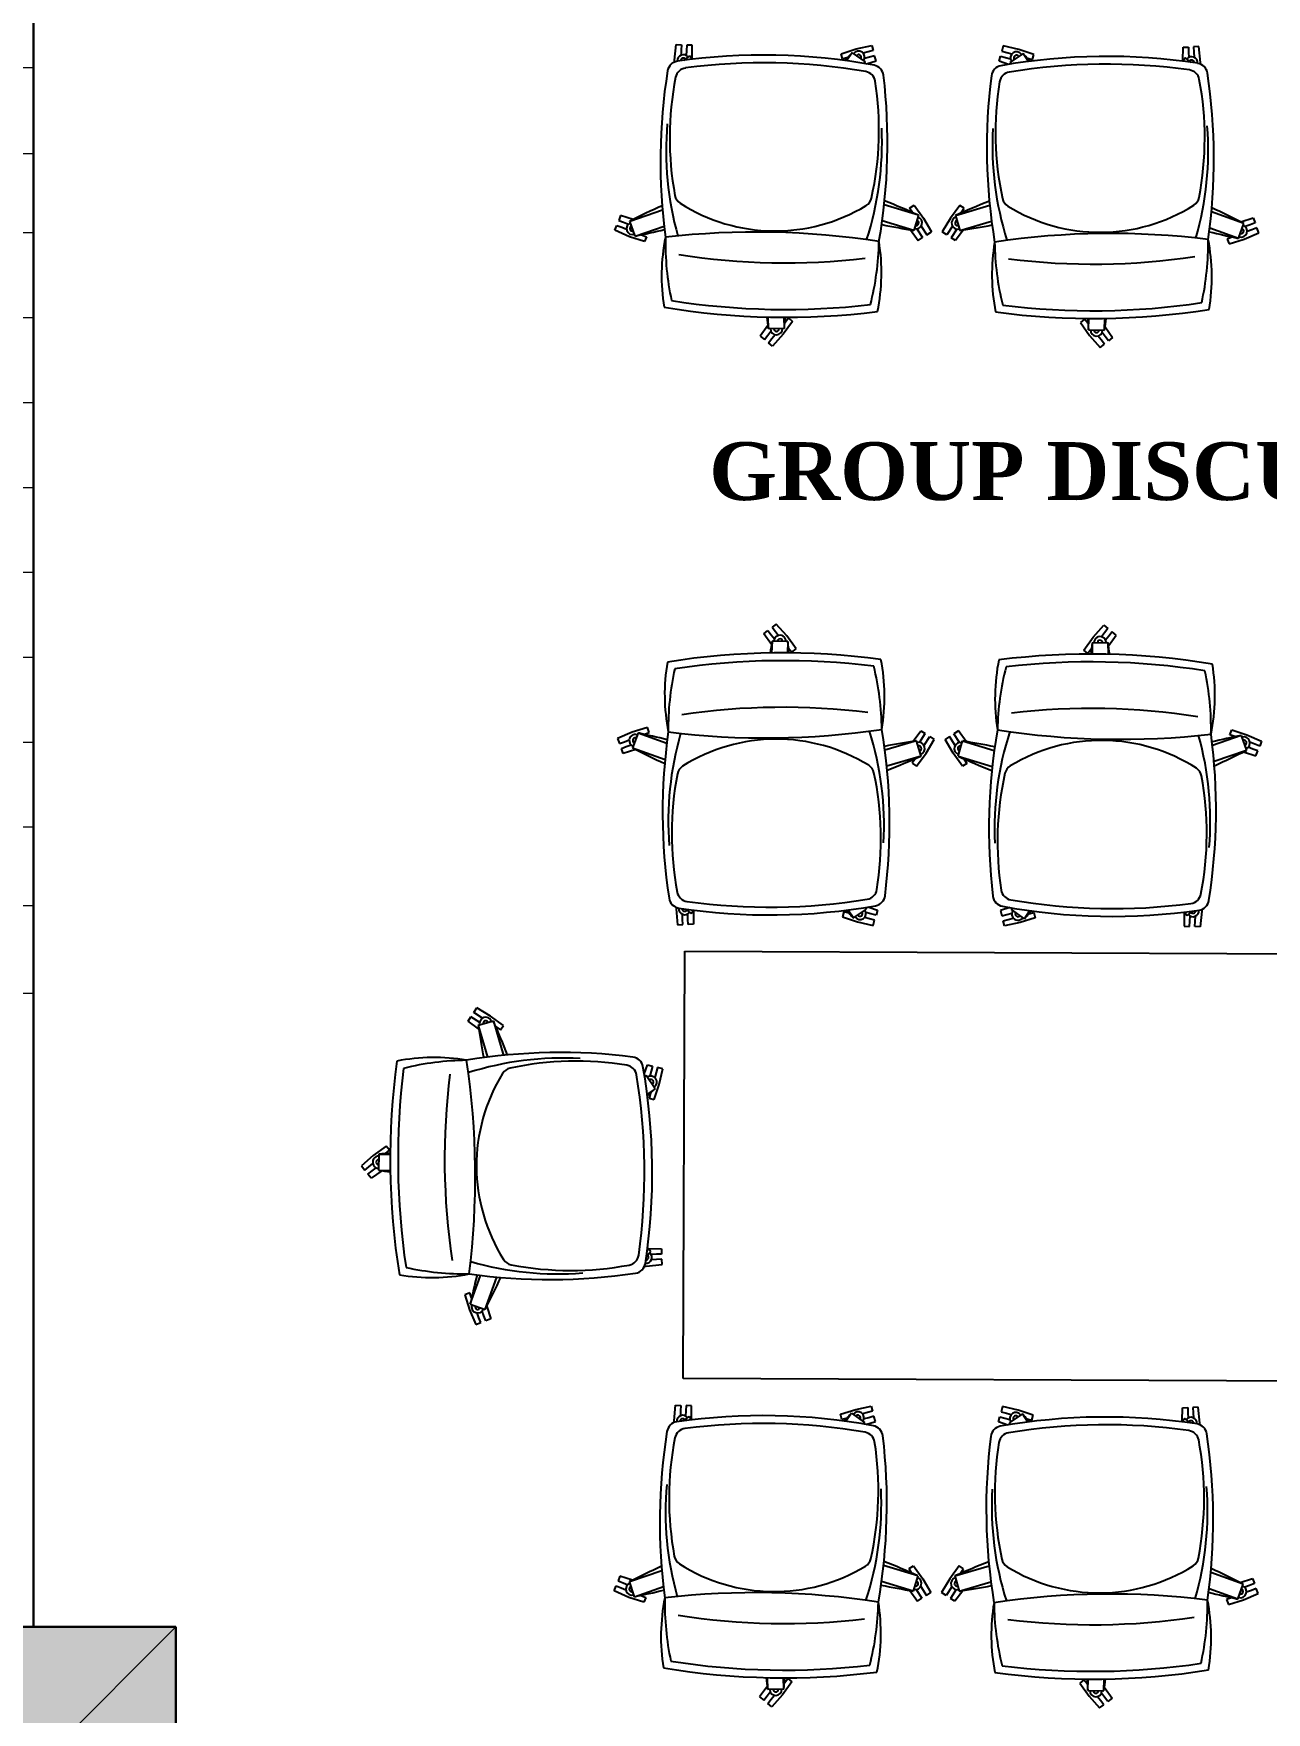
# Model space of a CAD drawing. Header units: inches. Extents: x 327481 to 195042051, y -335014 to 44773228.
# Drawn here: x 381144.9 to 381272.8, y -317177.1 to -317003 of the extents above; entities that cross this region are included whole.
import ezdxf

# ---------------------------------------------------------------- set-up
doc = ezdxf.new("R2010")
doc.units = ezdxf.units.IN
doc.header["$MEASUREMENT"] = 0
doc.layers.add('cad-block.com', color=250, linetype='Continuous')
doc.layers.add('center', color=146, linetype='Continuous')
for name, color, linetype, lineweight in [('column 1', 146, 'Continuous', 30), ('furniture', 251, 'Continuous', 13), ('GLASS', 140, 'Continuous', 5), ('TEXT', 7, 'Continuous', 0)]:
    doc.layers.add(name, color=color, linetype=linetype, lineweight=lineweight)
doc.styles.get("Standard").update_dxf_attribs({"font": 'times.ttf', "height": 12})

# ---------------------------------------------------------------- blocks, each defined once
blk = doc.blocks.new('COLUMN1')
at = {"layer": 'column 1'}
h = blk.add_hatch(color=256, dxfattribs=at)
h.paths.add_polyline_path([(1, 1), (0, 1), (0.5, 0.5)])
h.paths.add_polyline_path([(1, 1), (0.5, 0.5), (1, 0)])
h.paths.add_polyline_path([(0.5, 0.5), (0, 0), (1, 0)])
h.paths.add_polyline_path([(0.5, 0.5), (0, 1), (0, 0)])
at = {"layer": 'column 1', "lineweight": 0, "ltscale": 0.3}
for p, q in [((0, 1), (1, 0)), ((0, 0), (1, 1))]:
    blk.add_line(p, q, dxfattribs=at)
at = {"layer": 'column 1', "ltscale": 0.3}
for p, q in [((1, 1), (0, 1)), ((0, 1), (0, 0)), ((1, 0), (1, 1)), ((0, 0), (1, 0))]:
    blk.add_line(p, q, dxfattribs=at)
blk = doc.blocks.new('furn031')
at = {"color": 0}
for p, q in [((507.8, 822.9), (518.4, 831.4)), ((527.4, 795.5), (507.8, 822.9)), ((518.4, 831.4), (526.9, 820.8)), ((539.8, 848.4), (529.1, 839.9)), ((529.1, 839.9), (537.6, 829.3)), ((537.6, 829.3), (545.8, 818.9)), ((566.9, 817.7), (539.8, 848.4)), ((526.9, 820.8), (535.1, 810.4)), ((528.8, 804.2), (528, 773.9)), ((569.7, 803.1), (528.8, 804.2)), ((590.8, 784.3), (566.9, 817.7)), ((569.7, 803.1), (568.9, 774.1)), ((571.3, 786.9), (571.6, 786.5)), ((571.6, 786.5), (580.1, 775.8)), ((580.1, 775.8), (590.8, 784.3)), ((169, 569.9), (131.4, 553.6)), ((208.1, 582.3), (169, 569.9)), ((183.8, 568.1), (170, 529.5)), ((183.8, 568.1), (257.8, 541.7)), ((199.7, 564.6), (200.1, 564.7)), ((200.1, 564.7), (212.9, 569.5)), ((212.9, 569.5), (208.1, 582.3)), ((892.3, 546.5), (912.3, 573.7)), ((908.8, 543.8), (923.6, 566.2)), ((131.4, 553.6), (136.2, 540.8)), ((136.2, 540.8), (148.9, 545.6)), ((140.9, 528), (153.7, 532.8)), ((145.7, 515.3), (140.9, 528)), ((177.9, 525.5), (145.7, 515.3)), ((148.9, 545.6), (161.3, 550.2)), ((153.7, 532.8), (166.1, 537.4)), ((170, 529.5), (253.4, 499.8)), ((901, 547.9), (819.5, 523.9)), ((912.5, 508.6), (901, 547.9)), ((920.2, 536.3), (935, 558.6)), ((925.5, 515.8), (946.4, 551.1)), ((935, 558.6), (946.4, 551.1)), ((912.5, 508.6), (824.2, 482.6)), ((897.4, 501.7), (889.8, 490.3)), ((889.8, 490.3), (901.2, 482.8)), ((897.6, 502.1), (897.4, 501.7)), ((901.2, 482.8), (925.5, 515.8)), ((-570.9, 159.7), (-554.3, 197.2)), ((-554.3, 197.2), (-541.6, 192.4)), ((-546.5, 179.6), (-551.2, 167.3)), ((-541.6, 192.4), (-546.5, 179.6)), ((-533.7, 174.7), (-538.4, 162.4)), ((-528.8, 187.5), (-533.7, 174.7)), ((-516.1, 182.6), (-528.8, 187.5)), ((-526.6, 150.5), (-516.1, 182.6)), ((1601.5, 174.2), (1614.3, 179)), ((1611.7, 142), (1601.5, 174.2)), ((1614.3, 179), (1619, 166.2)), ((1639.8, 188.5), (1627.1, 183.7)), ((1627.1, 183.7), (1631.8, 171)), ((1656.1, 150.9), (1639.8, 188.5)), ((-583.6, 120.8), (-570.9, 159.7)), ((-569.2, 145), (-530.5, 158.4)), ((-569.2, 145), (-543.4, 70.7)), ((-530.5, 158.4), (-501.5, 74.8)), ((1615.7, 149.9), (1586, 66.5)), ((1654.3, 136.1), (1615.7, 149.9)), ((1619, 166.2), (1623.7, 153.8)), ((1654.3, 136.1), (1627.9, 62.1)), ((1631.8, 171), (1636.4, 158.6)), ((1668.5, 111.8), (1656.1, 150.9)), ((-570.9, 115.9), (-583.6, 120.8)), ((-566, 128.6), (-570.9, 115.9)), ((-565.8, 129), (-566, 128.6)), ((281.8, 119.2), (281.7, 114.9)), ((281.8, 119.2), (281.7, 114.9)), ((281.7, 114.9), (285.6, 74.1)), ((281.7, 114.9), (285.6, 74.1)), ((298.6, 88.3), (298, 101.5)), ((298.6, 88.3), (298, 101.5)), ((299.2, 74.7), (298.6, 88.3)), ((299.2, 74.7), (298.6, 88.3)), ((305.7, 114.7), (320.4, 103.4)), ((305.7, 114.7), (320.4, 103.4)), ((312.2, 88.9), (311.7, 102.1)), ((312.2, 88.9), (311.7, 102.1)), ((312.8, 75.3), (312.2, 88.9)), ((312.8, 75.3), (312.2, 88.9)), ((320.4, 103.4), (327, 111.9)), ((320.4, 103.4), (327, 111.9)), ((326.7, 109.6), (326.5, 75.9)), ((326.7, 109.6), (326.5, 75.9)), ((714, 107.6), (710.4, 94.4)), ((710.4, 94.4), (749.3, 81.5)), ((727.2, 103.9), (714, 107.6)), ((738.4, 91.6), (724.2, 112.4)), ((727.6, 103.8), (727.2, 103.9)), ((738.4, 91.6), (772.2, 114.8)), ((779.8, 89.3), (767.1, 92.8)), ((772.2, 114.8), (769.3, 119)), ((783.4, 102.5), (770.7, 106)), ((775.9, 120), (800.2, 112)), ((792.9, 85.7), (779.8, 89.3)), ((796.6, 98.8), (783.4, 102.5)), ((800.2, 112), (796.6, 98.8)), ((1650.8, 120.2), (1651, 119.8)), ((1651, 119.8), (1655.7, 107)), ((1655.7, 107), (1668.5, 111.8)), ((-121.1, 43.4), (-116.8, 43.4)), ((-121.1, 43.4), (-116.8, 43.4)), ((-116.8, 43.4), (-76, 39.3)), ((-116.8, 43.4), (-76, 39.3)), ((285.6, 74.1), (299.2, 74.7)), ((285.6, 74.1), (299.2, 74.7)), ((326.5, 75.9), (312.8, 75.3)), ((326.5, 75.9), (312.8, 75.3)), ((749.3, 81.5), (789.3, 72.5)), ((789.3, 72.5), (792.9, 85.7)), ((-116.9, 19.4), (-105.6, 4.6)), ((-116.9, 19.4), (-105.6, 4.6)), ((-105.6, 4.6), (-114.2, -1.9)), ((-105.6, 4.6), (-114.2, -1.9)), ((-91.1, 12.7), (-104.2, 13.4)), ((-91.1, 12.7), (-104.2, 13.4)), ((-90.4, 26.3), (-103.5, 27)), ((-90.4, 26.3), (-103.5, 27)), ((-77.4, 12), (-91.1, 12.7)), ((-77.4, 12), (-91.1, 12.7)), ((-76.7, 25.6), (-90.4, 26.3)), ((-76.7, 25.6), (-90.4, 26.3)), ((-78.1, -1.6), (-77.4, 12)), ((-78.1, -1.6), (-77.4, 12)), ((-76, 39.3), (-76.7, 25.6)), ((-76, 39.3), (-76.7, 25.6)), ((1201.1, 38.2), (1160.3, 34.3)), ((1201.1, 38.2), (1160.3, 34.3)), ((1160.3, 34.3), (1160.9, 20.7)), ((1160.3, 34.3), (1160.9, 20.7)), ((1160.9, 20.7), (1174.5, 21.3)), ((1160.9, 20.7), (1174.5, 21.3)), ((1161.5, 7.1), (1175.1, 7.7)), ((1161.5, 7.1), (1175.1, 7.7)), ((1162.1, -6.6), (1161.5, 7.1)), ((1162.1, -6.6), (1161.5, 7.1)), ((1174.5, 21.3), (1187.7, 21.9)), ((1174.5, 21.3), (1187.7, 21.9)), ((1175.1, 7.7), (1188.3, 8.2)), ((1175.1, 7.7), (1188.3, 8.2)), ((1201, 14.2), (1189.6, -0.5)), ((1201, 14.2), (1189.6, -0.5)), ((1205.4, 38.1), (1201.1, 38.2)), ((1205.4, 38.1), (1201.1, 38.2)), ((-111.9, -1.6), (-78.1, -1.6)), ((-111.9, -1.6), (-78.1, -1.6)), ((1195.8, -6.8), (1162.1, -6.6)), ((1195.8, -6.8), (1162.1, -6.6)), ((1189.6, -0.5), (1198.1, -7.1)), ((1189.6, -0.5), (1198.1, -7.1)), ((-852.4, -208.8), (-843.8, -198.2)), ((-821.8, -236.2), (-852.4, -208.8)), ((-843.8, -198.2), (-833.2, -206.8)), ((-826.7, -177), (-835.2, -187.6)), ((-835.2, -187.6), (-824.6, -196.2)), ((-833.2, -206.8), (-823, -215.1)), ((-799.4, -196.9), (-826.7, -177)), ((-824.6, -196.2), (-814.4, -204.5)), ((-808.1, -198.2), (-777.8, -197.6)), ((-807.3, -239.1), (-808.1, -198.2)), ((1890.4, -208.9), (1860.1, -208)), ((1881.7, -207.5), (1909.2, -187.8)), ((1889.3, -249.8), (1890.4, -208.9)), ((1907, -207), (1896.7, -215.2)), ((1917.7, -198.5), (1907, -207)), ((1909.2, -187.8), (1917.7, -198.5)), ((1926.2, -209.2), (1915.5, -217.7)), ((1934.7, -219.9), (1926.2, -209.2)), ((-788.7, -260.3), (-821.8, -236.2)), ((-807.3, -239.1), (-778.3, -238.5)), ((-791.1, -240.9), (-790.7, -241.1)), ((-790.7, -241.1), (-780.1, -249.7)), ((-780.1, -249.7), (-788.7, -260.3)), ((1889.3, -249.8), (1860.3, -249)), ((1872.8, -251.7), (1862.1, -260.2)), ((1870.6, -270.9), (1903.9, -247)), ((1873.1, -251.4), (1872.8, -251.7)), ((1903.9, -247), (1934.7, -219.9)), ((1915.5, -217.7), (1905.2, -225.9)), ((1862.1, -260.2), (1870.6, -270.9)), ((-112.9, -388.9), (-99.7, -385.4)), ((-109.4, -402.1), (-112.9, -388.9)), ((-99.7, -385.4), (-87.1, -424.4)), ((-97.2, -413.4), (-120.6, -447)), ((-97.2, -413.4), (-117.9, -399)), ((-109.3, -402.5), (-109.4, -402.1)), ((-87.1, -424.4), (-78.5, -464.5)), ((1167.7, -429.4), (1158.8, -469.4)), ((1180.6, -390.5), (1167.7, -429.4)), ((1177.9, -418.5), (1198.7, -404.2)), ((1177.9, -418.5), (1201, -452.3)), ((1193.8, -394.1), (1180.6, -390.5)), ((1190, -407.7), (1190.1, -407.3)), ((1190.1, -407.3), (1193.8, -394.1)), ((-125.9, -450.7), (-118, -475.1)), ((-120.6, -447), (-124.8, -444.1)), ((-118, -475.1), (-104.9, -471.5)), ((-108.4, -458.4), (-111.8, -445.6)), ((-104.9, -471.5), (-108.4, -458.4)), ((-95.2, -454.8), (-98.6, -442.1)), ((-91.7, -468), (-95.2, -454.8)), ((-78.5, -464.5), (-91.7, -468)), ((1158.8, -469.4), (1171.9, -473)), ((1171.9, -473), (1175.6, -459.9)), ((1175.6, -459.9), (1179.1, -447.2)), ((1185.1, -476.7), (1188.7, -463.5)), ((1188.7, -463.5), (1192.2, -450.8)), ((1206.3, -456), (1198.2, -480.3)), ((1201, -452.3), (1205.2, -449.4)), ((-554.7, -572.4), (-530.1, -491)), ((-515.5, -584.2), (-488.9, -496.1)), ((1198.2, -480.3), (1185.1, -476.7)), ((1594.8, -592.6), (1568.9, -504.3)), ((1634.1, -581.1), (1610.2, -499.5)), ((-508.5, -569.1), (-497.1, -561.7)), ((-497.1, -561.7), (-489.7, -573.1)), ((-553.3, -563.7), (-580.6, -583.5)), ((-550.7, -580.3), (-573.2, -594.9)), ((-543.3, -591.7), (-565.8, -606.3)), ((-522.9, -597.2), (-558.3, -617.8)), ((-515.5, -584.2), (-554.7, -572.4)), ((-489.7, -573.1), (-522.9, -597.2)), ((-508.9, -569.4), (-508.5, -569.1)), ((1576.6, -569.9), (1569, -581.3)), ((1569, -581.3), (1602.1, -605.6)), ((1588, -577.5), (1576.6, -569.9)), ((1588.3, -577.7), (1588, -577.5)), ((1594.8, -592.6), (1634.1, -581.1)), ((1622.5, -600.3), (1644.9, -615.1)), ((1630, -588.9), (1652.4, -603.7)), ((1632.7, -572.3), (1659.9, -592.4)), ((-566, -657.1), (-558.4, -645.7)), ((-565.8, -606.3), (-558.3, -617.8)), ((-523.1, -666.6), (-558.4, -645.7)), ((1602.1, -605.6), (1637.3, -626.5)), ((1644.9, -615.1), (1637.3, -626.5)), ((-553.8, -699.9), (-581, -679.8)), ((-551.1, -683.3), (-573.5, -668.5)), ((-543.6, -671.9), (-566, -657.1)), ((-515.9, -679.6), (-555.2, -691.2)), ((-555.2, -691.2), (-531.2, -772.7)), ((-490.1, -690.9), (-523.1, -666.6)), ((-515.9, -679.6), (-489.9, -767.9)), ((-497.7, -702.3), (-490.1, -690.9)), ((1594.5, -688), (1567.8, -776.1)), ((1568.6, -699.1), (1601.8, -675)), ((1594.5, -688), (1633.7, -699.8)), ((1601.8, -675), (1637.2, -654.4)), ((1622.2, -680.5), (1644.7, -665.9)), ((1629.6, -691.9), (1652.1, -677.3)), ((1632.2, -708.5), (1659.6, -688.7)), ((1644.7, -665.9), (1637.2, -654.4)), ((-509.4, -694.5), (-509, -694.7)), ((-509, -694.7), (-497.7, -702.3)), ((1576, -710.5), (1568.6, -699.1)), ((1587.5, -703.1), (1576, -710.5)), ((1587.8, -702.8), (1587.5, -703.1)), ((1633.7, -699.8), (1609, -781.2)), ((-127.4, -816.2), (-119.3, -791.9)), ((-122.1, -819.9), (-126.3, -822.8)), ((-98.9, -853.7), (-122.1, -819.9)), ((-119.3, -791.9), (-106.1, -795.5)), ((-109.8, -808.7), (-113.3, -821.4)), ((-106.1, -795.5), (-109.8, -808.7)), ((-96.6, -812.3), (-100.2, -825)), ((-93, -799.2), (-96.6, -812.3)), ((-79.8, -802.8), (-93, -799.2)), ((-88.8, -842.8), (-79.8, -802.8)), ((1157.4, -807.7), (1170.6, -804.2)), ((1166.1, -847.8), (1157.4, -807.7)), ((1170.6, -804.2), (1174.1, -817.4)), ((1174.1, -817.4), (1177.6, -830.1)), ((1197, -797.1), (1183.8, -800.7)), ((1183.8, -800.7), (1187.3, -813.8)), ((1187.3, -813.8), (1190.7, -826.6)), ((1204.8, -821.5), (1197, -797.1)), ((-98.9, -853.7), (-119.7, -868)), ((-101.7, -881.7), (-88.8, -842.8)), ((1178.7, -886.8), (1166.1, -847.8)), ((1176.1, -858.8), (1199.5, -825.2)), ((1176.1, -858.8), (1196.8, -873.2)), ((1199.5, -825.2), (1203.7, -828.1)), ((-111.2, -864.9), (-114.9, -878.1)), ((-114.9, -878.1), (-101.7, -881.7)), ((-111.1, -864.5), (-111.2, -864.9)), ((1191.8, -883.3), (1178.7, -886.8)), ((1188.2, -869.7), (1188.3, -870.1)), ((1188.3, -870.1), (1191.8, -883.3)), ((-825, -1025.2), (-855.7, -1052.3)), ((-791.7, -1001.3), (-825, -1025.2)), ((-810.4, -1022.4), (-811.5, -1063.3)), ((-810.4, -1022.4), (-781.4, -1023.2)), ((-794.2, -1020.8), (-793.8, -1020.5)), ((-793.8, -1020.5), (-783.2, -1012)), ((-783.2, -1012), (-791.7, -1001.3)), ((1886.2, -1033.1), (1857.2, -1033.7)), ((1859, -1022.5), (1867.6, -1011.9)), ((1869.7, -1031.1), (1859, -1022.5)), ((1867.6, -1011.9), (1900.8, -1036)), ((1870, -1031.3), (1869.7, -1031.1)), ((1886.2, -1033.1), (1887, -1074)), ((1900.8, -1036), (1931.3, -1063.4)), ((-855.7, -1052.3), (-847.3, -1063)), ((-847.3, -1063), (-836.6, -1054.5)), ((-838.8, -1073.7), (-828.1, -1065.2)), ((-830.3, -1084.4), (-838.8, -1073.7)), ((-836.6, -1054.5), (-826.3, -1046.3)), ((-802.8, -1064.7), (-830.3, -1084.4)), ((-828.1, -1065.2), (-817.8, -1057)), ((-811.5, -1063.3), (-781.2, -1064.2)), ((1887, -1074), (1856.7, -1074.6)), ((1878.3, -1075.3), (1905.6, -1095.2)), ((1903.5, -1076), (1893.3, -1067.7)), ((1912.1, -1065.4), (1901.9, -1057.1)), ((1914.2, -1084.6), (1903.5, -1076)), ((1922.7, -1074), (1912.1, -1065.4)), ((1931.3, -1063.4), (1922.7, -1074)), ((1905.6, -1095.2), (1914.2, -1084.6)), ((-122, -1286.4), (-110.7, -1271.7)), ((-122, -1286.4), (-110.7, -1271.7)), ((-110.7, -1271.7), (-119.2, -1265.1)), ((-110.7, -1271.7), (-119.2, -1265.1)), ((-116.9, -1265.4), (-83.2, -1265.6)), ((-116.9, -1265.4), (-83.2, -1265.6)), ((-96.2, -1279.9), (-109.4, -1280.4)), ((-96.2, -1279.9), (-109.4, -1280.4)), ((-95.6, -1293.5), (-108.8, -1294.1)), ((-95.6, -1293.5), (-108.8, -1294.1)), ((-82.6, -1279.3), (-96.2, -1279.9)), ((-82.6, -1279.3), (-96.2, -1279.9)), ((-82, -1292.9), (-95.6, -1293.5)), ((-82, -1292.9), (-95.6, -1293.5)), ((-83.2, -1265.6), (-82.6, -1279.3)), ((-83.2, -1265.6), (-82.6, -1279.3)), ((-81.4, -1306.5), (-82, -1292.9)), ((-81.4, -1306.5), (-82, -1292.9)), ((1157.1, -1270.6), (1156.4, -1284.2)), ((1157.1, -1270.6), (1156.4, -1284.2)), ((1156.4, -1284.2), (1170, -1284.9)), ((1156.4, -1284.2), (1170, -1284.9)), ((1190.8, -1270.6), (1157.1, -1270.6)), ((1190.8, -1270.6), (1157.1, -1270.6)), ((1170, -1284.9), (1183.2, -1285.6)), ((1170, -1284.9), (1183.2, -1285.6)), ((1184.5, -1276.8), (1193.1, -1270.3)), ((1184.5, -1276.8), (1193.1, -1270.3)), ((1195.8, -1291.6), (1184.5, -1276.8)), ((1195.8, -1291.6), (1184.5, -1276.8)), ((-575.4, -1408.3), (-549, -1334.3)), ((-536.8, -1422.1), (-507.1, -1338.7)), ((-126.5, -1310.3), (-122.2, -1310.4)), ((-126.5, -1310.3), (-122.2, -1310.4)), ((-122.2, -1310.4), (-81.4, -1306.5)), ((-122.2, -1310.4), (-81.4, -1306.5)), ((1155, -1311.5), (1155.7, -1297.8)), ((1155, -1311.5), (1155.7, -1297.8)), ((1195.7, -1315.6), (1155, -1311.5)), ((1195.7, -1315.6), (1155, -1311.5)), ((1155.7, -1297.8), (1169.3, -1298.5)), ((1155.7, -1297.8), (1169.3, -1298.5)), ((1169.3, -1298.5), (1182.4, -1299.2)), ((1169.3, -1298.5), (1182.4, -1299.2)), ((1200, -1315.6), (1195.7, -1315.6)), ((1200, -1315.6), (1195.7, -1315.6)), ((-576.8, -1379.2), (-589.6, -1384)), ((-572, -1392), (-576.8, -1379.2)), ((1609.4, -1430.6), (1580.4, -1347)), ((1648.1, -1417.2), (1622.3, -1342.9)), ((-589.6, -1384), (-577.2, -1423.1)), ((-577.2, -1423.1), (-560.9, -1460.7)), ((-575.4, -1408.3), (-536.8, -1422.1)), ((-571.9, -1392.4), (-572, -1392)), ((-540.1, -1438.4), (-544.7, -1426)), ((-532.8, -1414.2), (-522.6, -1446.4)), ((1605.5, -1422.7), (1595, -1454.8)), ((1648.1, -1417.2), (1609.4, -1430.6)), ((1644.8, -1401.2), (1644.9, -1400.8)), ((1644.9, -1400.8), (1649.8, -1388.1)), ((1649.8, -1388.1), (1662.6, -1393)), ((1662.6, -1393), (1649.8, -1431.9)), ((-560.9, -1460.7), (-548.1, -1456)), ((-552.9, -1443.2), (-557.5, -1430.8)), ((-548.1, -1456), (-552.9, -1443.2)), ((-535.4, -1451.2), (-540.1, -1438.4)), ((-522.6, -1446.4), (-535.4, -1451.2)), ((1595, -1454.8), (1607.8, -1459.7)), ((1607.8, -1459.7), (1612.6, -1446.9)), ((1612.6, -1446.9), (1617.4, -1434.6)), ((1620.5, -1464.6), (1625.4, -1451.8)), ((1633.3, -1469.4), (1620.5, -1464.6)), ((1625.4, -1451.8), (1630.1, -1439.5)), ((1649.8, -1431.9), (1633.3, -1469.4))]:
    blk.add_line(p, q, dxfattribs=at)
at = {"color": 0, "ltscale": 0.7}
for p, q in [((912.3, 573.7), (923.6, 566.2)), ((-19.9, -2979.8), (-7.9, 20.2)), ((-7.9, 20.2), (1092.1, 15.8)), ((1092.1, 15.8), (1080.1, -2984.2)), ((-580.6, -583.5), (-573.2, -594.9)), ((1659.9, -592.4), (1652.4, -603.7)), ((-581, -679.8), (-573.5, -668.5)), ((1659.6, -688.7), (1652.1, -677.3))]:
    blk.add_line(p, q, dxfattribs=at)
at = {"color": 0}
for centre, radius, start, end in [((2943.2, 419.3), 2444.8, 170.942, 171.6627), ((549.3, 803.6), 15.7, 358.3898, 178.3898), ((549.3, 803.6), 6.83, 358.3898, 178.3898), ((-1862.4, 554.4), 2444.8, 5.1543, 5.8375), ((176.9, 548.8), 15.7, 70.3898, 250.3898), ((-331.3, -1821.9), 2444.8, 76.0288, 77.8375), ((1282.2, 2706.7), 2444.8, 242.942, 245.0909), ((176.9, 548.8), 6.83, 70.3898, 250.3898), ((1281, -1867.2), 2444.8, 98.942, 100.911), ((906.7, 528.3), 15.7, 286.3898, 106.3898), ((906.7, 528.3), 6.83, 286.3898, 106.3898), ((-75.6, 2744.9), 2444.8, 291.6189, 293.8375), ((1824.8, 641.1), 2444.8, 191.7075, 193.5162), ((-549.9, 151.7), 15.7, 19.1552, 199.1552), ((-549.9, 151.7), 6.83, 19.1552, 199.1552), ((-2716.5, -936.4), 2444.8, 24.4541, 26.603), ((3793, -962.3), 2444.8, 152.942, 155.0909), ((1635, 143), 15.7, 340.3898, 160.3898), ((1635, 143), 6.83, 340.3898, 160.3898), ((-735.7, 651.2), 2444.8, 346.0288, 347.8375), ((304.2, 115.9), 15.7, 174.981, 322.3898), ((304.2, 115.9), 15.7, 174.981, 322.3898), ((304.2, 115.9), 6.83, 179.5295, 322.3898), ((304.2, 115.9), 6.83, 179.5295, 322.3898), ((-1406.6, 1833.9), 2444.8, 314.942, 315.2163), ((-1406.6, 1833.9), 2444.8, 314.942, 315.2163), ((2559.9, 1722.4), 2444.8, 221.2015, 221.8375), ((755.3, 103.2), 15.7, 214.3898, 34.3898), ((755.3, 103.2), 6.83, 214.3898, 34.3898), ((-1407.3, -993), 2444.8, 26.942, 27.0556), ((-118, 20.9), 15.7, 307.1552, 94.564), ((-118, 20.9), 15.7, 307.1552, 94.564), ((-118, 20.9), 6.83, 307.1552, 90.0155), ((-118, 20.9), 6.83, 307.1552, 90.0155), ((-1822.4, 1745.3), 2444.8, 314.3287, 314.603), ((-1822.4, 1745.3), 2444.8, 314.3287, 314.603), ((1202.1, 15.7), 15.7, 84.981, 232.3898), ((1202.1, 15.7), 15.7, 84.981, 232.3898), ((1202.1, 15.7), 6.83, 89.5295, 232.3898), ((1202.1, 15.7), 6.83, 89.5295, 232.3898), ((2920.1, 1726.5), 2444.8, 224.942, 225.2163), ((2920.1, 1726.5), 2444.8, 224.942, 225.2163), ((-807.7, -218.7), 15.7, 91.1552, 271.1552), ((-807.7, -218.7), 6.83, 91.1552, 271.1552), ((-442.4, -2615.5), 2444.8, 97.8823, 98.603), ((1505.5, -2623.3), 2444.8, 80.942, 81.6627), ((1889.9, -229.4), 15.7, 268.3898, 88.3898), ((-539.3, 2191), 2444.8, 263.7075, 264.3907), ((1640.6, 2182.3), 2444.8, 275.1543, 275.8375), ((1889.9, -229.4), 6.83, 268.3898, 88.3898), ((-108.9, -430.2), 15.7, 235.1552, 55.1552), ((-1742.4, -2221.9), 2444.8, 47.7075, 48.3435), ((-108.9, -430.2), 6.83, 235.1552, 55.1552), ((1189.4, -435.4), 15.7, 124.3898, 304.3898), ((2808.6, -2240), 2444.8, 131.2015, 131.8375), ((1189.4, -435.4), 6.83, 124.3898, 304.3898), ((1004.4, 1723.6), 2444.8, 242.4894, 242.603), ((93.3, 1727.2), 2444.8, 296.942, 297.0556), ((1857.3, -971.5), 2444.8, 168.634, 170.603), ((-2743.9, 421.6), 2444.8, 335.7075, 337.9261), ((3831.1, 395.5), 2444.8, 201.6189, 203.8375), ((-781, -961.1), 2444.8, 8.942, 10.911), ((-535.1, -578.3), 15.7, 163.1552, 343.1552), ((-535.1, -578.3), 6.83, 163.1552, 343.1552), ((1614.5, -586.8), 15.7, 196.3898, 16.3898), ((1614.5, -586.8), 6.83, 196.3898, 16.3898), ((1859.9, -311.1), 2444.8, 188.942, 190.911), ((-535.6, -685.4), 15.7, 16.3898, 196.3898), ((-535.6, -685.4), 6.83, 16.3898, 196.3898), ((-2752.2, -1667.7), 2444.8, 21.6189, 23.8375), ((3822.8, -1693.8), 2444.8, 155.7075, 157.9261), ((1614.1, -693.9), 15.7, 343.1552, 163.1552), ((1614.1, -693.9), 6.83, 343.1552, 163.1552), ((-778.4, -300.7), 2444.8, 348.634, 350.603), ((985.7, -2999.4), 2444.8, 116.942, 117.0556), ((-110.5, -836.8), 15.7, 304.3898, 124.3898), ((-1729.7, 967.8), 2444.8, 311.2015, 311.8375), ((-110.5, -836.8), 6.83, 304.3898, 124.3898), ((1187.8, -842), 15.7, 55.1552, 235.1552), ((2821.3, 949.7), 2444.8, 227.7075, 228.3435), ((1187.8, -842), 6.83, 55.1552, 235.1552), ((74.5, -2995.8), 2444.8, 62.4894, 62.603), ((-811, -1042.8), 15.7, 88.3898, 268.3898), ((-811, -1042.8), 6.83, 88.3898, 268.3898), ((-561.7, -3454.5), 2444.8, 95.1543, 95.8375), ((1618.2, -3463.2), 2444.8, 83.7075, 84.3907), ((-426.6, 1351), 2444.8, 260.942, 261.6627), ((1521.3, 1343.3), 2444.8, 277.8823, 278.603), ((1886.6, -1053.5), 15.7, 271.1552, 91.1552), ((1886.6, -1053.5), 6.83, 271.1552, 91.1552), ((-123.2, -1287.9), 15.7, 264.981, 52.3898), ((-123.2, -1287.9), 15.7, 264.981, 52.3898), ((-123.2, -1287.9), 6.83, 269.5295, 52.3898), ((-123.2, -1287.9), 6.83, 269.5295, 52.3898), ((-1841.2, -2998.7), 2444.8, 44.942, 45.2163), ((-1841.2, -2998.7), 2444.8, 44.942, 45.2163), ((1196.9, -1293.1), 15.7, 127.1552, 274.564), ((1196.9, -1293.1), 15.7, 127.1552, 274.564), ((2901.3, -3017.5), 2444.8, 134.3287, 134.603), ((2901.3, -3017.5), 2444.8, 134.3287, 134.603), ((1196.9, -1293.1), 6.83, 127.1552, 270.0155), ((1196.9, -1293.1), 6.83, 127.1552, 270.0155), ((1814.6, -1923.4), 2444.8, 166.0288, 167.8375), ((-2714, -309.9), 2444.8, 332.942, 335.0909), ((3795.4, -335.8), 2444.8, 204.4541, 206.603), ((-745.9, -1913.3), 2444.8, 11.7075, 13.5162), ((-556.1, -1415.2), 15.7, 160.3898, 340.3898), ((-556.1, -1415.2), 6.83, 160.3898, 340.3898), ((1628.8, -1423.9), 15.7, 199.1552, 19.1552), ((1628.8, -1423.9), 6.83, 199.1552, 19.1552)]:
    blk.add_arc(centre, radius, start, end, dxfattribs=at)
at = {"color": 0, "ltscale": 0.7}
for centre, radius, start, end in [((756.7, 666.7), 504.3, 170.4156, 190.9771), ((557.3, -1126.5), 1900.6, 82.3771, 99.0157), ((557.3, -1126.5), 1880.6, 82.8652, 98.5275), ((98.7, 568.7), 712.9, 0.6964, 13.8685), ((314.4, 661.3), 504.3, 350.4156, 10.9771), ((974.5, 579.3), 712.9, 167.5242, 180.6964), ((557.3, -1126.5), 1760.6, 82.8652, 98.5275), ((1731.9, 363.5), 1484.8, 171.9804, 188.5634), ((512.1, 2592.9), 2037.7, 262.9402, 278.4526), ((1072.4, 341.8), 810.7, 163.8744, 184.4769), ((6.7, 328.8), 810.7, 356.9159, 17.5183), ((-653.2, 334.5), 1484.8, 352.8293, 9.4123), ((540.1, 99.1), 453, 58.3572, 122.2124), ((314.7, 456.9), 30, 122.2124, 169.0364), ((762, 459.2), 30, 12.1152, 58.3572), ((1080, 308.7), 809.5, 169.0364, 190.6916), ((-0.1, 295.6), 809.5, 350.7012, 12.1152), ((293.3, 146.9), 30, 188.5634, 261.3438), ((314, 164.1), 30, 190.6916, 262.0204), ((523.4, 1658.3), 1538.9, 262.0204, 279.3724), ((769.2, 169.6), 30, 279.3724, 350.7012), ((790.2, 152.9), 30, 280.0489, 352.8293), ((523.4, 1658.3), 1558.9, 261.3438, 280.0489), ((1122.4, -242), 1900.6, 170.5293, 187.1679), ((1122.4, -242), 1880.6, 171.0175, 186.6798), ((-672.4, -427.2), 504.3, 78.5678, 99.1294), ((-586.7, -645.7), 712.9, 88.8486, 102.0208), ((-2596.5, -167.3), 2037.7, 351.0924, 6.6048), ((-376.9, -1404.8), 1484.8, 80.9816, 97.5646), ((-350, -745.4), 810.7, 85.0681, 105.6706), ((-317, -753.3), 809.5, 78.8534, 100.5086), ((-148.9, 32.1), 30, 8.2012, 80.9816), ((1233.1, 26.6), 30, 98.5634, 171.3438), ((1449.7, -1412), 1484.8, 81.9804, 98.5634), ((1394.9, -760.1), 809.5, 79.0364, 100.6916), ((1428, -752.5), 810.7, 73.8744, 94.4769), ((3679.1, -192.2), 2037.7, 172.9402, 188.4526), ((1752.9, -436.8), 504.3, 80.4156, 100.9771), ((1665.5, -654.6), 712.9, 77.5242, 90.6964), ((-40.3, -237.4), 1900.6, 352.3771, 9.0157), ((1122.4, -242), 1760.6, 171.0175, 186.6798), ((-103.1, -215.1), 453, 147.3326, 211.1878), ((-459.1, 13.2), 30, 100.5086, 147.3326), ((-166.3, 11.6), 30, 7.5246, 78.8534), ((-1662.1, -186), 1538.9, 350.1726, 7.5246), ((-1662.1, -186), 1558.9, 349.4961, 8.2012), ((2744.6, -203.5), 1558.9, 171.3438, 190.0489), ((2744.6, -203.5), 1538.9, 172.0204, 189.3724), ((1250.3, 5.9), 30, 100.6916, 172.0204), ((1543.2, 5.2), 30, 32.2124, 79.0364), ((1185.3, -220.2), 453, 328.3572, 32.2124), ((-40.3, -237.4), 1760.6, 352.8652, 8.5275), ((-40.3, -237.4), 1880.6, 352.8652, 8.5275), ((-569.1, 230), 712.9, 255.6765, 268.8486), ((-328.6, 320.2), 810.7, 252.0267, 272.6291), ((-464.9, -434.1), 30, 211.1878, 257.4298), ((-295.2, 326.7), 809.5, 257.4298, 278.8438), ((-175.4, -443.6), 30, 278.8438, 350.1726), ((-158.9, -464.7), 30, 276.7157, 349.4961), ((1255.8, -449.2), 30, 189.3724, 260.7012), ((1381.8, 320), 809.5, 260.7012, 282.1152), ((1415, 313.2), 810.7, 266.9159, 287.5183), ((1545.4, -442.1), 30, 282.1152, 328.3572), ((1654.9, 221.2), 712.9, 270.6964, 283.8685), ((-663.5, 15.1), 504.3, 258.5678, 279.1294), ((-329, 980.1), 1484.8, 260.1327, 276.7157), ((1239.1, -470.3), 30, 190.0489, 262.8293), ((1420.7, 973.1), 1484.8, 262.8293, 279.4123), ((1747.5, 5.6), 504.3, 260.4156, 280.9771), ((-668.6, -1277.8), 504.3, 80.4156, 100.9771), ((-341.8, -2245.3), 1484.8, 82.8293, 99.4123), ((-336.1, -1585.4), 810.7, 86.9159, 107.5183), ((-160.2, -801.9), 30, 10.0489, 82.8293), ((1237.8, -807.5), 30, 96.7157, 169.4961), ((1407.9, -2252.3), 1484.8, 80.1327, 96.7157), ((1119.2, -1034.8), 1900.6, 172.3771, 189.0157), ((1119.2, -1034.8), 1880.6, 172.8652, 188.5275), ((-576, -1493.4), 712.9, 90.6964, 103.8685), ((1119.2, -1034.8), 1760.6, 172.8652, 188.5275), ((-2600.2, -1080), 2037.7, 352.9402, 8.4526), ((-106.4, -1052), 453, 148.3572, 212.2124), ((-466.5, -830.1), 30, 102.1152, 148.3572), ((-302.9, -1592.2), 809.5, 80.7012, 102.1152), ((-176.9, -823), 30, 9.3724, 80.7012), ((-1665.6, -1068.7), 1538.9, 352.0204, 9.3724), ((-1665.6, -1068.7), 1558.9, 351.3438, 10.0489), ((2741, -1086.2), 1558.9, 169.4961, 188.2012), ((1254.3, -828.6), 30, 98.8438, 170.1726), ((1374.2, -1598.9), 809.5, 77.4298, 98.8438), ((1407.5, -1592.4), 810.7, 72.0267, 92.6291), ((1543.8, -838.1), 30, 31.1878, 77.4298), ((3675.5, -1105), 2037.7, 171.0924, 186.6048), ((1742.4, -1287.3), 504.3, 78.5678, 99.1294), ((1648, -1502.2), 712.9, 75.6765, 88.8486), ((-43.4, -1030.2), 1880.6, 351.0175, 6.6798), ((-43.4, -1030.2), 1900.6, 350.5293, 7.1679), ((2741, -1086.2), 1538.9, 170.1726, 187.5246), ((1182, -1057.1), 453, 327.3326, 31.1878), ((-43.4, -1030.2), 1760.6, 351.0175, 6.6798), ((-464.2, -1277.4), 30, 212.2124, 259.0364), ((-171.4, -1278.1), 30, 280.6916, 352.0204), ((1245.2, -1283.8), 30, 187.5246, 258.8534), ((-674, -835.4), 504.3, 260.4156, 280.9771), ((-586.6, -617.6), 712.9, 257.5242, 270.6964), ((-370.8, 139.8), 1484.8, 261.9804, 278.5634), ((-349.1, -519.7), 810.7, 253.8744, 274.4769), ((-316, -512.1), 809.5, 259.0364, 280.6916), ((-154.2, -1298.8), 30, 278.5634, 351.3438), ((1227.8, -1304.3), 30, 188.2012, 260.9816), ((1455.9, 132.5), 1484.8, 260.9816, 277.5646), ((1395.9, -518.9), 809.5, 258.8534, 280.5086), ((1428.9, -526.8), 810.7, 265.0681, 285.6706), ((1538, -1285.4), 30, 280.5086, 327.3326), ((1665.6, -626.5), 712.9, 268.8486, 282.0208), ((1751.3, -845.1), 504.3, 258.5678, 279.1294)]:
    blk.add_arc(centre, radius, start, end, dxfattribs=at)
blk = doc.blocks.new('BBT')
at = {"layer": 'furniture', "color": 0, "ltscale": 60}
for p, q in [((386081.8, -315022.2), (386081.8, -315922.2)), ((386081.8, -315022.2), (387185.9, -315022.2)), ((386307.7, -315022.2), (386307.7, -315922.2)), ((386516, -315022.2), (386516, -315922.2)), ((386739.3, -315022.2), (386739.3, -315922.2)), ((386962.6, -315022.2), (386962.6, -315922.2)), ((388515.9, -315022.2), (387185.9, -315022.2)), ((387185.9, -315262.2), (387185.9, -315022.2)), ((387409.2, -315022.2), (387409.2, -315922.2)), ((387632.6, -315022.2), (387632.6, -315922.2)), ((387855.9, -315022.2), (387855.9, -315922.2)), ((388079.2, -315022.2), (388079.2, -315922.2)), ((388285.9, -315022.2), (388285.9, -315262.2)), ((388285.9, -315022.2), (388285.9, -315262.2)), ((388515.9, -315022.2), (388515.9, -315922.2)), ((386081.8, -315262.2), (388285.9, -315262.2)), ((387185.9, -315262.2), (387185.9, -315922.2)), ((388285.9, -315262.2), (388285.9, -315702.2)), ((386081.8, -315482.2), (386955.8, -315482.2)), ((388285.9, -315482.2), (386955.8, -315482.2)), ((386081.8, -315702.2), (386955.8, -315702.2)), ((386307.7, -315702.2), (386307.7, -315922.2)), ((388285.9, -315702.2), (386955.8, -315702.2)), ((388285.9, -315702.2), (388285.9, -315922.2)), ((386081.8, -315922.2), (387185.9, -315922.2)), ((388515.9, -315922.2), (387185.9, -315922.2))]:
    blk.add_line(p, q, dxfattribs=at)

msp = doc.modelspace()

# ---------------------------------------------------------------- linework, layer by layer
at = {"layer": 'GLASS', "lineweight": 30}
msp.add_line((381144.861, -316931.917), (381144.861, -317168.265), dxfattribs=at)

# ---------------------------------------------------------------- block references
at = {"layer": 'cad-block.com', "xscale": 0.04029472659091918, "yscale": 0.04029472659091918, "zscale": 0.04029472659091918, "rotation": 90}
for p in [(381213.125, -317001.059), (381213.059, -317142.193)]:
    msp.add_blockref('furn031', p, dxfattribs=at)
at = {"layer": 'center', "xscale": 29.5434782608645, "yscale": 29.5434782608645, "zscale": 39.3913043478359, "rotation": 90}
msp.add_blockref('COLUMN1', (381159.633, -317197.808), dxfattribs=at)
at = {"layer": 'furniture', "lineweight": 0, "xscale": 0.03943986889627529, "yscale": 0.03943986889627529, "zscale": 0.03943986889627529, "rotation": 270}
msp.add_blockref('BBT', (393569.297, -301779.529), dxfattribs=at)

# ---------------------------------------------------------------- texts
at = {"layer": 'TEXT', "color": 0, "insert": (381214.949, -317045.372), "char_height": 6, "width": 215.86234, "attachment_point": 1}
msp.add_mtext('{\\fTimes New Roman|b1|i0|c0|p18;GROUP DISCUSSION AREA}', dxfattribs=at)

doc.saveas('drawing.dxf')
